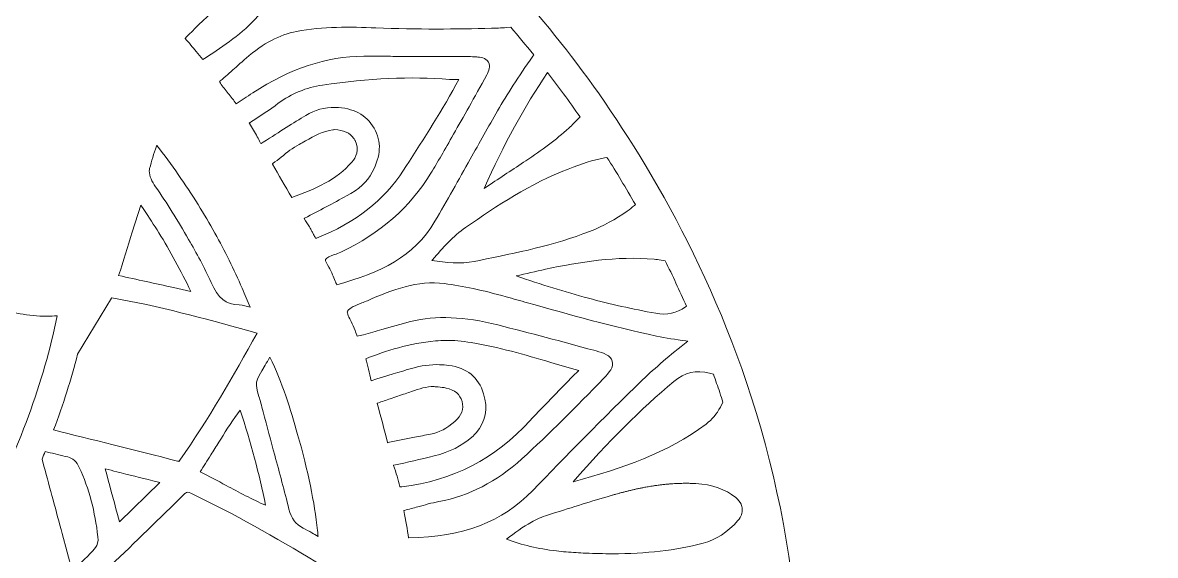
# Model space of a CAD drawing. Extents: x 126 to 2875, y -2951 to -49.
# Drawn here: x 2245 to 2875, y -1525 to -1229 of the extents above; entities that cross this region are included whole.
import ezdxf

# ---------------------------------------------------------------- set-up
doc = ezdxf.new("R2010")
doc.units = 0
doc.header["$MEASUREMENT"] = 0
doc.layers.add('Layer 1', color=7, linetype='Continuous')

# ---------------------------------------------------------------- blocks, each defined once
blk = doc.blocks.new('block 2')
at = {"layer": 'Layer 1', "lineweight": 0}
for points, knots in [([(2818.52, -1015.73), (2765.29, -1065.49), (2703.63, -1093.3), (2640.24, -1096.15), (2556.69, -1099.87), (2474.7, -1071.45), (2412.6, -1046.28), (2390.46, -1037.31), (2368.11, -1027.6), (2346.48, -1018.23), (2338.27, -1014.67), (2330.02, -1011.09), (2321.71, -1007.53), (2370.51, -1008.44), (2426.27, -1007.2), (2513.09, -924.65), (2568.78, -871.7), (2642.17, -798.11), (2625.81, -711.87), (2622.52, -694.49), (2611.09, -653.09), (2560.09, -612.54), (2565.36, -622.37), (2601.86, -692.87), (2569.54, -747.69), (2554.2, -773.71), (2526.78, -791.73), (2470.03, -803.98), (2455.63, -807.08), (2439.86, -809.44), (2422.81, -811.04), (2491.94, -734.79), (2533.75, -634.63), (2547.11, -513), (2561.91, -378.42), (2538.09, -252.24), (2515.5, -170.1), (2510.84, -153.21), (2505.7, -136.24), (2500.21, -119.65), (2496.11, -107.32), (2491.02, -97.85), (2485.03, -91.28), (2485.03, -91.28), (2489.08, -88.91), (2489.08, -88.91), (2488.22, -87.43), (2467.53, -52.75), (2420.58, -50.35), (2390.21, -48.79), (2356.11, -61.25), (2319.21, -87.4), (2293.72, -105.48), (2266.78, -130.21), (2238.64, -161.33), (2186.92, -191.97), (2146.46, -219.39), (2111.33, -247.55), (2059.02, -289.5), (2001.37, -329.63), (1934.36, -338.98), (1877.45, -346.93), (1826.29, -329.19), (1772.12, -310.4), (1744.15, -300.69), (1715.23, -290.66), (1685.52, -284.53), (1598.6, -266.59), (1534.9, -282.01), (1500.31, -329.06), (1465.72, -282.01), (1402.02, -266.61), (1315.1, -284.53), (1285.39, -290.66), (1256.47, -300.69), (1228.5, -310.4), (1174.33, -329.19), (1123.17, -346.93), (1066.26, -338.98), (999.25, -329.63), (941.6, -289.5), (889.29, -247.55), (854.16, -219.39), (813.72, -191.97), (761.98, -161.33), (733.84, -130.21), (706.9, -105.48), (681.41, -87.4), (644.51, -61.25), (610.42, -48.78), (580.04, -50.35), (533.09, -52.75), (512.4, -87.43), (511.54, -88.91), (511.54, -88.91), (515.6, -91.28), (515.6, -91.28), (509.6, -97.85), (504.51, -107.32), (500.43, -119.65), (494.91, -136.25), (489.76, -153.22), (485.12, -170.1), (462.53, -252.24), (438.71, -378.42), (453.51, -513), (466.87, -634.63), (508.68, -734.79), (577.81, -811.04), (560.76, -809.44), (544.99, -807.08), (530.59, -803.98), (473.84, -791.73), (446.42, -773.71), (431.08, -747.69), (398.76, -692.87), (435.26, -622.37), (440.53, -612.54), (389.53, -653.09), (378.1, -694.49), (374.81, -711.87), (358.45, -798.11), (431.84, -871.7), (487.53, -924.65), (574.36, -1007.2), (630.11, -1008.44), (678.91, -1007.53), (670.6, -1011.09), (662.35, -1014.67), (654.14, -1018.23), (632.51, -1027.6), (610.16, -1037.31), (588.02, -1046.28), (525.92, -1071.45), (443.9, -1099.88), (360.39, -1096.15), (296.99, -1093.3), (235.33, -1065.49), (182.1, -1015.73), (182.1, -1015.73), (125.87, -963.15), (125.87, -963.15), (125.87, -963.15), (170.22, -1026.07), (170.22, -1026.07), (219.77, -1096.34), (304.4, -1156.08), (385.84, -1178.26), (421.01, -1187.83), (457.96, -1193.28), (496.54, -1194.59), (485.65, -1205.66), (470.29, -1222.36), (453.05, -1244.47), (422.71, -1283.4), (380.73, -1347.02), (353.04, -1429.06), (321.9, -1521.35), (314.84, -1617.62), (332.07, -1715.18), (353.53, -1836.78), (412.97, -1960.62), (508.76, -2083.27), (508.76, -2083.27), (517.35, -2094.25), (517.35, -2094.25), (517.35, -2094.25), (522.39, -2081.24), (522.39, -2081.24), (522.59, -2080.7), (544.03, -2026.57), (607.28, -1966.45), (618.55, -1955.74), (631.63, -1944.41), (646.68, -1932.9), (644.92, -1962.85), (643.59, -2025.77), (654.99, -2105.75), (664.24, -2170.7), (680.05, -2233.27), (701.96, -2291.74), (729.36, -2364.83), (766.43, -2431.68), (812.16, -2490.44), (814.05, -2493.21), (839.63, -2531.25), (859.49, -2587.32), (878.32, -2640.42), (895.73, -2721.14), (871.87, -2804.06), (871.87, -2804.06), (865.62, -2825.84), (865.62, -2825.84), (865.62, -2825.84), (884.08, -2812.68), (884.08, -2812.68), (885.65, -2811.57), (922.92, -2784.71), (954.16, -2735.73), (978.8, -2697.08), (1003.28, -2637.97), (992.89, -2564.05), (993.48, -2564.79), (994.03, -2565.49), (994.54, -2566.17), (1016.21, -2595.31), (1039.76, -2622.73), (1064.5, -2647.63), (1109.21, -2692.65), (1155.37, -2726.78), (1201.72, -2749.11), (1255.68, -2775.1), (1310.13, -2785.14), (1363.64, -2778.93), (1378.87, -2809.5), (1404.34, -2833.21), (1429, -2856.2), (1455.2, -2880.59), (1479.94, -2903.62), (1493.04, -2933.91), (1493.04, -2933.91), (1500.31, -2950.67), (1500.31, -2950.67), (1500.31, -2950.67), (1507.58, -2933.91), (1507.58, -2933.91), (1520.68, -2903.62), (1545.42, -2880.59), (1571.62, -2856.2), (1596.29, -2833.21), (1621.76, -2809.5), (1636.98, -2778.93), (1690.49, -2785.14), (1744.94, -2775.1), (1798.9, -2749.11), (1845.25, -2726.78), (1891.43, -2692.65), (1936.12, -2647.63), (1960.86, -2622.73), (1984.41, -2595.33), (2006.08, -2566.18), (2006.59, -2565.5), (2007.14, -2564.79), (2007.73, -2564.05), (1997.35, -2637.97), (2021.82, -2697.08), (2046.46, -2735.73), (2077.7, -2784.71), (2114.98, -2811.57), (2116.54, -2812.68), (2116.54, -2812.68), (2135, -2825.84), (2135, -2825.84), (2135, -2825.84), (2128.75, -2804.06), (2128.75, -2804.06), (2104.89, -2721.14), (2122.3, -2640.42), (2141.13, -2587.32), (2161.01, -2531.22), (2186.59, -2493.18), (2188.46, -2490.44), (2234.19, -2431.68), (2271.26, -2364.83), (2298.65, -2291.74), (2320.57, -2233.27), (2336.38, -2170.7), (2345.63, -2105.75), (2357.03, -2025.77), (2355.7, -1962.85), (2353.94, -1932.9), (2368.99, -1944.41), (2382.07, -1955.74), (2393.34, -1966.45), (2456.59, -2026.57), (2478.03, -2080.7), (2478.23, -2081.24), (2478.23, -2081.24), (2483.25, -2094.29), (2483.25, -2094.29), (2483.25, -2094.29), (2491.86, -2083.27), (2491.86, -2083.27), (2587.65, -1960.62), (2647.09, -1836.78), (2668.55, -1715.18), (2685.78, -1617.62), (2678.72, -1521.35), (2647.58, -1429.06), (2619.89, -1347.02), (2577.91, -1283.4), (2547.57, -1244.47), (2530.33, -1222.36), (2514.97, -1205.66), (2504.08, -1194.59), (2542.66, -1193.28), (2579.61, -1187.83), (2614.78, -1178.26), (2696.22, -1156.08), (2780.85, -1096.34), (2830.4, -1026.07), (2830.4, -1026.07), (2874.75, -963.15), (2874.75, -963.15), (2874.75, -963.15), (2818.52, -1015.73), (2818.52, -1015.73)], [0, 0, 0, 0, 1, 1, 1, 2, 2, 2, 3, 3, 3, 4, 4, 4, 5, 5, 5, 6, 6, 6, 7, 7, 7, 8, 8, 8, 9, 9, 9, 10, 10, 10, 11, 11, 11, 12, 12, 12, 13, 13, 13, 14, 14, 14, 15, 15, 15, 16, 16, 16, 17, 17, 17, 18, 18, 18, 19, 19, 19, 20, 20, 20, 21, 21, 21, 22, 22, 22, 23, 23, 23, 24, 24, 24, 25, 25, 25, 26, 26, 26, 27, 27, 27, 28, 28, 28, 29, 29, 29, 30, 30, 30, 31, 31, 31, 32, 32, 32, 33, 33, 33, 34, 34, 34, 35, 35, 35, 36, 36, 36, 37, 37, 37, 38, 38, 38, 39, 39, 39, 40, 40, 40, 41, 41, 41, 42, 42, 42, 43, 43, 43, 44, 44, 44, 45, 45, 45, 46, 46, 46, 47, 47, 47, 48, 48, 48, 49, 49, 49, 50, 50, 50, 51, 51, 51, 52, 52, 52, 53, 53, 53, 54, 54, 54, 55, 55, 55, 56, 56, 56, 57, 57, 57, 58, 58, 58, 59, 59, 59, 60, 60, 60, 61, 61, 61, 62, 62, 62, 63, 63, 63, 64, 64, 64, 65, 65, 65, 66, 66, 66, 67, 67, 67, 68, 68, 68, 69, 69, 69, 70, 70, 70, 71, 71, 71, 72, 72, 72, 73, 73, 73, 74, 74, 74, 75, 75, 75, 76, 76, 76, 77, 77, 77, 78, 78, 78, 79, 79, 79, 80, 80, 80, 81, 81, 81, 82, 82, 82, 83, 83, 83, 84, 84, 84, 85, 85, 85, 86, 86, 86, 87, 87, 87, 88, 88, 88, 89, 89, 89, 90, 90, 90, 91, 91, 91, 92, 92, 92, 93, 93, 93, 94, 94, 94, 95, 95, 95, 96, 96, 96, 97, 97, 97, 98, 98, 98, 99, 99, 99, 100, 100, 100, 101, 101, 101, 102, 102, 102, 102]), ([(2341.96, -1245.41), (2339.96, -1242.97), (2337.9, -1240.47), (2335.77, -1238.03), (2335.77, -1238.03), (2335.75, -1238.01), (2335.74, -1238), (2335.78, -1237.97), (2335.82, -1237.92), (2335.86, -1237.89), (2337.35, -1236.49), (2338.76, -1235.04), (2340.14, -1233.63), (2341.93, -1231.78), (2343.62, -1230.03), (2345.44, -1228.44), (2360.65, -1215.19), (2370.2, -1202.22), (2375.47, -1187.67), (2375.63, -1187.25), (2375.78, -1186.8), (2375.93, -1186.38), (2375.93, -1186.38), (2376.45, -1184.89), (2376.45, -1184.89), (2382.13, -1185.9), (2387.78, -1186.84), (2393.4, -1187.69), (2393.4, -1187.69), (2392.72, -1190.24), (2392.72, -1190.24), (2389.48, -1202.48), (2384.76, -1216.48), (2374.38, -1227.6), (2365.94, -1236.62), (2355.21, -1243.62), (2345.58, -1249.76), (2344.36, -1248.32), (2343.16, -1246.86), (2341.96, -1245.41)], [0, 0, 0, 0, 1, 1, 1, 2, 2, 2, 3, 3, 3, 4, 4, 4, 5, 5, 5, 6, 6, 6, 7, 7, 7, 8, 8, 8, 9, 9, 9, 10, 10, 10, 11, 11, 11, 12, 12, 12, 13, 13, 13, 13]), ([(2516.68, -1231.9), (2520.72, -1236.6), (2524.98, -1241.72), (2529.38, -1247.19), (2529.38, -1247.19), (2528.84, -1247.95), (2528.84, -1247.95), (2520.8, -1259.46), (2514.61, -1269.07), (2509.36, -1278.2), (2504.21, -1287.1), (2499.11, -1296.22), (2494.17, -1305.04), (2487.8, -1316.42), (2481.21, -1328.19), (2474.48, -1339.64), (2462.86, -1359.41), (2444.3, -1368.07), (2420.01, -1374.88), (2419.71, -1374.18), (2419.41, -1373.5), (2419.09, -1372.8), (2418.54, -1371.58), (2418.02, -1370.44), (2417.61, -1369.29), (2417.07, -1367.77), (2416.26, -1366.38), (2415.49, -1365.01), (2414.68, -1363.62), (2413.44, -1361.5), (2413.74, -1360.79), (2414.17, -1359.77), (2416.78, -1358.82), (2418.7, -1358.14), (2419.87, -1357.72), (2421.07, -1357.29), (2422.21, -1356.75), (2444.36, -1346.24), (2460.74, -1331.9), (2472.27, -1312.89), (2476.02, -1306.71), (2479.9, -1300.03), (2484.9, -1291.23), (2490.34, -1281.62), (2496.19, -1271.16), (2503.31, -1258.31), (2504.5, -1256.14), (2505.56, -1253.6), (2504.26, -1251.28), (2502.79, -1248.63), (2499.38, -1248.46), (2497.75, -1248.38), (2496.96, -1248.35), (2496.19, -1248.29), (2495.39, -1248.24), (2493.92, -1248.13), (2492.4, -1248.02), (2490.85, -1248.02), (2486.12, -1248.02), (2481.4, -1248.03), (2476.67, -1248.06), (2471.24, -1248.1), (2465.79, -1248.13), (2460.36, -1248.11), (2456.85, -1248.11), (2453.33, -1248.05), (2449.82, -1248), (2444.96, -1247.92), (2439.93, -1247.84), (2434.97, -1247.91), (2414.24, -1248.14), (2394.1, -1254.79), (2373.43, -1268.23), (2369.96, -1270.48), (2366.92, -1272.52), (2364.13, -1274.45), (2362.77, -1272.33), (2361.21, -1270.45), (2359.69, -1268.61), (2358.09, -1266.7), (2356.58, -1264.89), (2355.38, -1262.9), (2355.13, -1262.5), (2354.98, -1262.23), (2354.91, -1262.06), (2355, -1261.96), (2355.11, -1261.85), (2355.29, -1261.71), (2357.98, -1259.41), (2360.65, -1257.02), (2363.23, -1254.7), (2365.34, -1252.81), (2367.46, -1250.93), (2369.6, -1249.08), (2379.25, -1240.7), (2388.18, -1235.97), (2397.68, -1234.18), (2412.32, -1231.43), (2427.52, -1231.6), (2441.75, -1232.22), (2464.38, -1233.18), (2486.89, -1232.88), (2505.92, -1232.46), (2508.44, -1232.41), (2511.18, -1232.28), (2514.31, -1232.06), (2514.31, -1232.06), (2516.68, -1231.9), (2516.68, -1231.9)], [0, 0, 0, 0, 1, 1, 1, 2, 2, 2, 3, 3, 3, 4, 4, 4, 5, 5, 5, 6, 6, 6, 7, 7, 7, 8, 8, 8, 9, 9, 9, 10, 10, 10, 11, 11, 11, 12, 12, 12, 13, 13, 13, 14, 14, 14, 15, 15, 15, 16, 16, 16, 17, 17, 17, 18, 18, 18, 19, 19, 19, 20, 20, 20, 21, 21, 21, 22, 22, 22, 23, 23, 23, 24, 24, 24, 25, 25, 25, 26, 26, 26, 27, 27, 27, 28, 28, 28, 29, 29, 29, 30, 30, 30, 31, 31, 31, 32, 32, 32, 33, 33, 33, 34, 34, 34, 35, 35, 35, 36, 36, 36, 36]), ([(2555.15, -1281.65), (2555.15, -1281.65), (2554.68, -1282.16), (2554.68, -1282.16), (2552.68, -1284.31), (2550.78, -1286.2), (2548.88, -1287.89), (2541.81, -1294.21), (2533.8, -1300.3), (2525.09, -1306), (2518.05, -1310.62), (2511.03, -1315.29), (2503.78, -1320.12), (2503.78, -1320.12), (2501.96, -1321.34), (2501.96, -1321.34), (2512.63, -1297.06), (2524.19, -1275.97), (2537.14, -1257.06), (2542.98, -1264.64), (2549.02, -1272.85), (2555.15, -1281.65)], [0, 0, 0, 0, 1, 1, 1, 2, 2, 2, 3, 3, 3, 4, 4, 4, 5, 5, 5, 6, 6, 6, 7, 7, 7, 7]), ([(2408.31, -1349.14), (2408.3, -1349.09), (2408.27, -1349.06), (2408.25, -1349.01), (2407.89, -1348.33), (2407.51, -1347.63), (2407.13, -1346.94), (2406.83, -1346.38), (2406.51, -1345.83), (2406.19, -1345.26), (2405.73, -1344.44), (2405.26, -1343.6), (2404.78, -1342.77), (2403.88, -1341.22), (2402.95, -1339.65), (2401.95, -1338.14), (2401.92, -1338.09), (2401.89, -1338.04), (2401.86, -1337.99), (2401.94, -1337.95), (2402.05, -1337.9), (2402.14, -1337.83), (2410.21, -1333.73), (2418.11, -1329.51), (2425.44, -1325.53), (2432.25, -1321.88), (2436.76, -1317.7), (2439.66, -1312.38), (2444.61, -1303.29), (2444.96, -1295.3), (2440.69, -1287.94), (2436.33, -1280.45), (2429.07, -1276.57), (2419.06, -1276.37), (2413.27, -1276.26), (2407.81, -1277.74), (2402.81, -1280.8), (2395.87, -1285.03), (2388.59, -1289.63), (2379.16, -1295.73), (2378.76, -1295.98), (2378.29, -1296.3), (2377.91, -1296.5), (2377.8, -1296.33), (2377.64, -1296.11), (2377.46, -1295.78), (2376.91, -1294.79), (2376.37, -1293.78), (2375.85, -1292.77), (2374.52, -1290.27), (2373.16, -1287.67), (2371.43, -1285.25), (2371.4, -1285.2), (2371.37, -1285.15), (2371.35, -1285.12), (2371.43, -1285.07), (2371.51, -1285.01), (2371.62, -1284.93), (2371.62, -1284.93), (2372.7, -1284.22), (2372.7, -1284.22), (2377.61, -1280.99), (2382.69, -1277.67), (2387.51, -1274.1), (2394.81, -1268.71), (2403.09, -1265.3), (2412.08, -1263.97), (2437.79, -1260.17), (2460.9, -1259.15), (2482.7, -1260.79), (2482.7, -1260.79), (2482.94, -1260.81), (2482.94, -1260.81), (2482.94, -1260.81), (2484.65, -1260.81), (2484.65, -1260.81), (2485.71, -1260.82), (2486.77, -1260.82), (2487.83, -1260.81), (2478.95, -1277.46), (2468.52, -1293.59), (2458.42, -1309.2), (2458.42, -1309.2), (2457.1, -1311.26), (2457.1, -1311.26), (2446.27, -1327.99), (2430.44, -1340.34), (2408.69, -1348.99), (2408.55, -1349.06), (2408.43, -1349.11), (2408.31, -1349.14)], [0, 0, 0, 0, 1, 1, 1, 2, 2, 2, 3, 3, 3, 4, 4, 4, 5, 5, 5, 6, 6, 6, 7, 7, 7, 8, 8, 8, 9, 9, 9, 10, 10, 10, 11, 11, 11, 12, 12, 12, 13, 13, 13, 14, 14, 14, 15, 15, 15, 16, 16, 16, 17, 17, 17, 18, 18, 18, 19, 19, 19, 20, 20, 20, 21, 21, 21, 22, 22, 22, 23, 23, 23, 24, 24, 24, 25, 25, 25, 26, 26, 26, 27, 27, 27, 28, 28, 28, 29, 29, 29, 30, 30, 30, 30]), ([(2384.21, -1307.79), (2384.29, -1307.73), (2384.38, -1307.65), (2384.49, -1307.57), (2386.04, -1306.41), (2387.56, -1305.21), (2389.07, -1304.01), (2392.39, -1301.36), (2395.54, -1298.86), (2399.09, -1296.95), (2400.24, -1296.31), (2401.4, -1295.66), (2402.55, -1295.02), (2407.62, -1292.17), (2412.43, -1289.49), (2417.77, -1288.86), (2418.08, -1288.81), (2418.4, -1288.76), (2418.71, -1288.73), (2423.84, -1289.02), (2427.28, -1290.54), (2429.35, -1293.48), (2429.65, -1293.91), (2429.92, -1294.35), (2430.16, -1294.84), (2432.74, -1299.95), (2430.62, -1304.12), (2428.39, -1306.73), (2419.85, -1316.67), (2408.2, -1321.61), (2394.95, -1326.48), (2391.19, -1319.87), (2387.77, -1313.88), (2384.25, -1307.87), (2384.24, -1307.84), (2384.22, -1307.82), (2384.21, -1307.79)], [0, 0, 0, 0, 1, 1, 1, 2, 2, 2, 3, 3, 3, 4, 4, 4, 5, 5, 5, 6, 6, 6, 7, 7, 7, 8, 8, 8, 9, 9, 9, 10, 10, 10, 11, 11, 11, 12, 12, 12, 12]), ([(2315.85, -1311.6), (2315.87, -1311.18), (2315.93, -1310.73), (2316.04, -1310.31), (2317.03, -1306.21), (2318.39, -1302.17), (2319.83, -1297.9), (2319.87, -1297.75), (2319.92, -1297.6), (2319.97, -1297.45), (2328.3, -1308.12), (2335.97, -1319.16), (2342.97, -1330.39), (2346.22, -1335.6), (2349.33, -1340.86), (2352.26, -1346.14), (2357.77, -1356.07), (2362.85, -1366.34), (2367.46, -1376.84), (2368.99, -1380.32), (2370.48, -1383.85), (2371.91, -1387.38), (2371.89, -1387.38), (2371.89, -1387.38), (2371.89, -1387.38), (2370.05, -1386.78), (2367.98, -1386.08), (2365.76, -1386.04), (2358.48, -1385.88), (2353.97, -1382.27), (2350.17, -1373.58), (2346.56, -1365.28), (2342.04, -1357.37), (2337.67, -1349.71), (2331.6, -1339.07), (2325.6, -1329.51), (2319.32, -1320.41), (2317.4, -1317.62), (2315.68, -1314.66), (2315.85, -1311.6)], [0, 0, 0, 0, 1, 1, 1, 2, 2, 2, 3, 3, 3, 4, 4, 4, 5, 5, 5, 6, 6, 6, 7, 7, 7, 8, 8, 8, 9, 9, 9, 10, 10, 10, 11, 11, 11, 12, 12, 12, 13, 13, 13, 13]), ([(2570.11, -1304.15), (2575.4, -1312.44), (2580.65, -1321.18), (2585.86, -1330.32), (2585.86, -1330.32), (2585.32, -1330.81), (2585.32, -1330.81), (2584.06, -1331.96), (2582.73, -1333.04), (2581.38, -1333.99), (2575.03, -1338.5), (2567.99, -1342.28), (2560.47, -1345.24), (2540.81, -1352.97), (2519.72, -1357.21), (2499.32, -1361.31), (2499.32, -1361.31), (2496.31, -1361.91), (2496.31, -1361.91), (2488.76, -1363.43), (2480.77, -1362.58), (2472.87, -1361.31), (2472.95, -1361.21), (2473.03, -1361.14), (2473.11, -1361.04), (2479.03, -1354.27), (2484.63, -1347.87), (2491.59, -1343.04), (2508.88, -1331.06), (2527.54, -1318.66), (2548.6, -1310.62), (2556.02, -1307.79), (2562.23, -1305.53), (2568.81, -1304.37), (2568.81, -1304.37), (2570.11, -1304.15), (2570.11, -1304.15)], [0, 0, 0, 0, 1, 1, 1, 2, 2, 2, 3, 3, 3, 4, 4, 4, 5, 5, 5, 6, 6, 6, 7, 7, 7, 8, 8, 8, 9, 9, 9, 10, 10, 10, 11, 11, 11, 12, 12, 12, 12]), ([(2321.14, -1345.99), (2327.36, -1356.02), (2333.35, -1366.99), (2338.95, -1378.58), (2338.95, -1378.58), (2329.26, -1376.43), (2329.26, -1376.43), (2319.29, -1374.21), (2308.97, -1371.93), (2298.81, -1369.75), (2298.81, -1369.73), (2298.81, -1369.73), (2298.82, -1369.72), (2301.35, -1361.71), (2303.87, -1353.71), (2306.39, -1345.7), (2306.39, -1345.7), (2311.17, -1330.58), (2311.17, -1330.58), (2311.17, -1330.58), (2312.85, -1333.16), (2312.85, -1333.16), (2315.62, -1337.34), (2318.47, -1341.67), (2321.14, -1345.99)], [0, 0, 0, 0, 1, 1, 1, 2, 2, 2, 3, 3, 3, 4, 4, 4, 5, 5, 5, 6, 6, 6, 7, 7, 7, 8, 8, 8, 8]), ([(2600.23, -1361.23), (2600.23, -1361.23), (2602.48, -1361.59), (2602.48, -1361.59), (2606.52, -1369.73), (2610.44, -1378.14), (2614.24, -1386.8), (2614.24, -1386.8), (2613.69, -1387.18), (2613.69, -1387.18), (2608.78, -1390.67), (2603.4, -1391.83), (2597.21, -1390.71), (2584.34, -1388.39), (2571.77, -1385.59), (2559.87, -1382.36), (2546.7, -1378.8), (2533.46, -1374.73), (2519.6, -1370), (2524.95, -1368.72), (2530.46, -1367.4), (2535.9, -1366.26), (2554.85, -1362.28), (2575.29, -1358.84), (2596.34, -1360.72), (2597.53, -1360.82), (2598.79, -1360.99), (2600.23, -1361.23)], [0, 0, 0, 0, 1, 1, 1, 2, 2, 2, 3, 3, 3, 4, 4, 4, 5, 5, 5, 6, 6, 6, 7, 7, 7, 8, 8, 8, 9, 9, 9, 9]), ([(2589.9, -1427.68), (2567.89, -1448.94), (2546.7, -1470.66), (2528.87, -1489.1), (2511.9, -1506.66), (2490.03, -1515.02), (2460.03, -1515.41), (2460.03, -1515.41), (2459.84, -1515.41), (2459.84, -1515.41), (2459.19, -1510.8), (2458.35, -1505.87), (2457.29, -1500.33), (2457.28, -1500.29), (2457.28, -1500.28), (2457.28, -1500.26), (2457.36, -1500.23), (2457.43, -1500.21), (2457.53, -1500.18), (2460.06, -1499.57), (2462.58, -1498.87), (2465.02, -1498.19), (2468.83, -1497.13), (2472.77, -1496.02), (2476.65, -1495.29), (2493.54, -1492.11), (2508.64, -1484.34), (2522.81, -1471.53), (2538.29, -1457.54), (2552.57, -1443.01), (2568.29, -1426.83), (2571.42, -1423.6), (2573.96, -1420.67), (2573.05, -1417.38), (2572.14, -1414.07), (2568.45, -1412.82), (2564.06, -1411.63), (2564.06, -1411.63), (2562.72, -1411.25), (2562.72, -1411.25), (2545.32, -1406.55), (2527.32, -1401.66), (2509.53, -1397.2), (2490.63, -1392.46), (2475.23, -1391.86), (2461.03, -1395.3), (2455.63, -1396.61), (2450.25, -1398.18), (2445.04, -1399.71), (2441.7, -1400.69), (2438.23, -1401.71), (2434.83, -1402.63), (2433.69, -1402.94), (2432.17, -1403.35), (2431.39, -1403.45), (2431.06, -1402.75), (2430.56, -1401.31), (2430.19, -1400.19), (2429.62, -1398.56), (2428.8, -1396.93), (2427.98, -1395.36), (2426.98, -1393.41), (2425.44, -1390.45), (2425.95, -1389.52), (2426.98, -1387.68), (2430.63, -1386.24), (2433.86, -1384.99), (2434.94, -1384.56), (2436.02, -1384.15), (2437, -1383.71), (2450.99, -1377.63), (2464.79, -1372.31), (2479.86, -1374.24), (2490.01, -1375.54), (2500.92, -1377.87), (2514.18, -1381.59), (2518.08, -1382.68), (2521.97, -1383.77), (2525.87, -1384.86), (2549.21, -1391.45), (2573.37, -1398.26), (2597.57, -1403.38), (2602.89, -1404.52), (2608.26, -1405.27), (2613.93, -1406.06), (2614.31, -1406.11), (2614.67, -1406.17), (2615.05, -1406.22), (2604.92, -1414.09), (2596.92, -1420.91), (2589.9, -1427.68)], [0, 0, 0, 0, 1, 1, 1, 2, 2, 2, 3, 3, 3, 4, 4, 4, 5, 5, 5, 6, 6, 6, 7, 7, 7, 8, 8, 8, 9, 9, 9, 10, 10, 10, 11, 11, 11, 12, 12, 12, 13, 13, 13, 14, 14, 14, 15, 15, 15, 16, 16, 16, 17, 17, 17, 18, 18, 18, 19, 19, 19, 20, 20, 20, 21, 21, 21, 22, 22, 22, 23, 23, 23, 24, 24, 24, 25, 25, 25, 26, 26, 26, 27, 27, 27, 28, 28, 28, 29, 29, 29, 30, 30, 30, 30]), ([(2371.1, -1400.44), (2371.1, -1400.44), (2375.71, -1401.71), (2375.71, -1401.71), (2362.52, -1425.21), (2348.84, -1449.48), (2332.79, -1472.31), (2332.47, -1472.75), (2332.3, -1472.89), (2332.25, -1472.94), (2332.24, -1472.92), (2332.03, -1472.92), (2331.6, -1472.81), (2307.51, -1466.69), (2283.29, -1460.64), (2262.71, -1455.53), (2268.03, -1441.39), (2272.48, -1427.38), (2276.04, -1413.47), (2276.04, -1413.47), (2294.78, -1382.24), (2294.78, -1382.24), (2294.82, -1382.2), (2294.83, -1382.16), (2294.86, -1382.13), (2294.86, -1382.13), (2295.09, -1382.16), (2295.09, -1382.16), (2320.78, -1386.57), (2346.36, -1393.62), (2371.1, -1400.44)], [0, 0, 0, 0, 1, 1, 1, 2, 2, 2, 3, 3, 3, 4, 4, 4, 5, 5, 5, 6, 6, 6, 7, 7, 7, 8, 8, 8, 9, 9, 9, 10, 10, 10, 10]), ([(2222.82, -1505.17), (2212.82, -1514.97), (2178.69, -1546.12), (2123.97, -1571.89), (2063.37, -1600.43), (1964.69, -1627.71), (1838.73, -1595.65), (1829.92, -1566.22), (1821.67, -1536.32), (1814.28, -1505.99), (1814.28, -1505.99), (1814.28, -1505.98), (1814.28, -1505.98), (1817.74, -1506.33), (1821.18, -1506.55), (1824.56, -1506.55), (1840.09, -1506.55), (1854.75, -1502.78), (1868.18, -1495.42), (1898.14, -1507.12), (1929.44, -1513.02), (1961.68, -1513.02), (1975.64, -1513.02), (1989.78, -1511.91), (2004.06, -1509.71), (2042.79, -1503.71), (2082.6, -1489.61), (2122.4, -1467.8), (2178.82, -1436.86), (2218.47, -1399.78), (2231.02, -1387.33), (2239.06, -1390.42), (2248.32, -1392.32), (2258.98, -1392.32), (2260.83, -1392.32), (2262.73, -1392.24), (2264.68, -1392.11), (2257.25, -1428.92), (2243.37, -1466.37), (2222.82, -1505.17)], [0, 0, 0, 0, 1, 1, 1, 2, 2, 2, 3, 3, 3, 4, 4, 4, 5, 5, 5, 6, 6, 6, 7, 7, 7, 8, 8, 8, 9, 9, 9, 10, 10, 10, 11, 11, 11, 12, 12, 12, 13, 13, 13, 13]), ([(2456.12, -1487.04), (2455.65, -1487.11), (2455.33, -1487.12), (2455.12, -1487.14), (2455.09, -1487.06), (2455.08, -1486.97), (2455.04, -1486.85), (2454.17, -1483.25), (2453.03, -1479.43), (2451.53, -1475.19), (2451.53, -1475.16), (2451.51, -1475.12), (2451.51, -1475.11), (2451.58, -1475.09), (2451.64, -1475.08), (2451.7, -1475.06), (2458.95, -1473.57), (2466.5, -1471.85), (2474.15, -1469.92), (2482.68, -1467.76), (2489.52, -1464.36), (2495.03, -1459.5), (2495.93, -1458.73), (2496.75, -1457.9), (2497.48, -1457.05), (2502.68, -1451.11), (2504.1, -1443.7), (2501.57, -1435.42), (2498.81, -1426.37), (2492.13, -1420.91), (2482.26, -1419.64), (2480.56, -1419.42), (2478.85, -1419.29), (2477.13, -1419.25), (2472, -1419.14), (2466.82, -1419.82), (2461.68, -1421.29), (2455.06, -1423.19), (2448.06, -1425.32), (2439.01, -1428.19), (2438.17, -1423.88), (2437.05, -1419.52), (2436.11, -1415.95), (2447.29, -1411.66), (2460.41, -1407.28), (2474.75, -1406.09), (2476.79, -1405.92), (2478.87, -1405.81), (2480.97, -1405.78), (2484.99, -1405.68), (2489.22, -1406.06), (2494.74, -1406.98), (2509.69, -1409.46), (2524.5, -1413.78), (2538.83, -1417.96), (2543.93, -1419.44), (2549.17, -1420.97), (2554.39, -1422.41), (2551.41, -1425.48), (2548.42, -1428.54), (2545.42, -1431.59), (2539.49, -1437.64), (2533.35, -1443.89), (2527.51, -1450.22), (2507.74, -1471.64), (2484.39, -1483.69), (2456.12, -1487.04)], [0, 0, 0, 0, 1, 1, 1, 2, 2, 2, 3, 3, 3, 4, 4, 4, 5, 5, 5, 6, 6, 6, 7, 7, 7, 8, 8, 8, 9, 9, 9, 10, 10, 10, 11, 11, 11, 12, 12, 12, 13, 13, 13, 14, 14, 14, 15, 15, 15, 16, 16, 16, 17, 17, 17, 18, 18, 18, 19, 19, 19, 20, 20, 20, 21, 21, 21, 22, 22, 22, 22]), ([(2409.63, -1514.59), (2408.44, -1513.97), (2407.29, -1513.29), (2406.13, -1512.63), (2404.56, -1511.74), (2402.95, -1510.8), (2401.27, -1509.97), (2397.08, -1507.89), (2394.73, -1504.74), (2393.4, -1499.44), (2390.92, -1489.43), (2388.18, -1479.34), (2385.54, -1469.55), (2383.4, -1461.65), (2381.18, -1453.49), (2379.11, -1445.43), (2378.21, -1441.87), (2377.38, -1439.11), (2376.73, -1436.91), (2374.46, -1429.17), (2374.46, -1429.17), (2380.23, -1419.5), (2381.02, -1418.2), (2381.89, -1416.75), (2382.86, -1415.1), (2389.71, -1429.28), (2394.31, -1444.08), (2398.25, -1457.98), (2404.06, -1478.51), (2407.6, -1495.59), (2409.31, -1511.41), (2409.42, -1512.47), (2409.53, -1513.51), (2409.63, -1514.56), (2409.63, -1514.56), (2409.63, -1514.57), (2409.63, -1514.59)], [0, 0, 0, 0, 1, 1, 1, 2, 2, 2, 3, 3, 3, 4, 4, 4, 5, 5, 5, 6, 6, 6, 7, 7, 7, 8, 8, 8, 9, 9, 9, 10, 10, 10, 11, 11, 11, 12, 12, 12, 12]), ([(2627.13, -1423.95), (2627.13, -1423.95), (2629.23, -1424.5), (2629.23, -1424.5), (2630.45, -1427.91), (2631.64, -1431.32), (2632.81, -1434.79), (2633.4, -1436.55), (2633.97, -1438.32), (2634.54, -1440.08), (2634.54, -1440.08), (2633.1, -1442.85), (2633.1, -1442.85), (2631.15, -1446.6), (2628.54, -1449.67), (2625.12, -1452.25), (2603.53, -1468.44), (2578.83, -1476.79), (2551.34, -1484.26), (2571.09, -1461.73), (2588.88, -1444.02), (2607.18, -1428.6), (2613.21, -1423.54), (2619.74, -1422.02), (2627.13, -1423.95)], [0, 0, 0, 0, 1, 1, 1, 2, 2, 2, 3, 3, 3, 4, 4, 4, 5, 5, 5, 6, 6, 6, 7, 7, 7, 8, 8, 8, 8]), ([(2448.4, -1462.54), (2448.33, -1462.56), (2448.28, -1462.57), (2448.24, -1462.57), (2448.21, -1462.48), (2448.17, -1462.37), (2448.14, -1462.22), (2448.14, -1462.22), (2447.64, -1460.24), (2447.64, -1460.24), (2446.01, -1453.88), (2444.31, -1447.28), (2442.4, -1440.85), (2442.38, -1440.79), (2442.36, -1440.74), (2442.36, -1440.71), (2442.48, -1440.66), (2442.63, -1440.6), (2442.82, -1440.54), (2445.13, -1439.78), (2447.41, -1438.99), (2449.71, -1438.18), (2452.43, -1437.23), (2455.25, -1436.25), (2458.02, -1435.36), (2459.19, -1435), (2460.35, -1434.59), (2461.5, -1434.19), (2465.78, -1432.7), (2469.83, -1431.29), (2474.07, -1431.42), (2474.8, -1431.51), (2475.54, -1431.58), (2476.27, -1431.64), (2477.85, -1431.77), (2479.34, -1431.89), (2480.72, -1432.21), (2485.71, -1433.38), (2488.52, -1435.76), (2489.58, -1439.7), (2490.71, -1443.88), (2489.39, -1447.52), (2485.58, -1450.84), (2481.26, -1454.58), (2476.86, -1456.86), (2472.12, -1457.82), (2469.16, -1458.42), (2466.17, -1458.99), (2463.2, -1459.56), (2458.34, -1460.48), (2453.32, -1461.43), (2448.4, -1462.54)], [0, 0, 0, 0, 1, 1, 1, 2, 2, 2, 3, 3, 3, 4, 4, 4, 5, 5, 5, 6, 6, 6, 7, 7, 7, 8, 8, 8, 9, 9, 9, 10, 10, 10, 11, 11, 11, 12, 12, 12, 13, 13, 13, 14, 14, 14, 15, 15, 15, 16, 16, 16, 17, 17, 17, 17]), ([(2344.08, -1478.77), (2346.07, -1475.63), (2348.04, -1472.5), (2350.01, -1469.35), (2351.49, -1467), (2352.94, -1464.66), (2354.41, -1462.33), (2354.41, -1462.33), (2355.54, -1460.56), (2355.54, -1460.56), (2358.88, -1455.26), (2362.31, -1449.81), (2366.33, -1444.51), (2372.19, -1462.38), (2376.94, -1480.13), (2380.45, -1497.32), (2372.95, -1494.09), (2365.61, -1490.13), (2358.48, -1486.3), (2353.8, -1483.77), (2348.97, -1481.17), (2344.08, -1478.77)], [0, 0, 0, 0, 1, 1, 1, 2, 2, 2, 3, 3, 3, 4, 4, 4, 5, 5, 5, 6, 6, 6, 7, 7, 7, 7]), ([(2257.33, -1475.54), (2257.33, -1475.54), (2256.29, -1471.66), (2256.29, -1471.66), (2256.87, -1470.28), (2257.44, -1468.89), (2258, -1467.51), (2258, -1467.51), (2259.33, -1467.83), (2259.33, -1467.83), (2263.06, -1468.7), (2266.8, -1469.58), (2270.52, -1470.5), (2273.45, -1471.25), (2275.47, -1473.08), (2276.94, -1476.3), (2282.33, -1488.15), (2285.79, -1501.1), (2287.27, -1514.79), (2287.55, -1517.45), (2287.11, -1519.45), (2285.94, -1520.87), (2282.17, -1525.43), (2277.8, -1529.34), (2273.18, -1533.47), (2273.1, -1533.55), (2273.02, -1533.62), (2272.94, -1533.69), (2272.94, -1533.69), (2267.42, -1513.07), (2267.42, -1513.07), (2264.06, -1500.56), (2260.7, -1488.04), (2257.33, -1475.54)], [0, 0, 0, 0, 1, 1, 1, 2, 2, 2, 3, 3, 3, 4, 4, 4, 5, 5, 5, 6, 6, 6, 7, 7, 7, 8, 8, 8, 9, 9, 9, 10, 10, 10, 11, 11, 11, 11]), ([(2291.32, -1477.1), (2293.49, -1477.64), (2295.66, -1478.2), (2297.84, -1478.75), (2304.39, -1480.4), (2311.01, -1482.04), (2317.85, -1483.75), (2317.85, -1483.75), (2321.77, -1484.75), (2321.77, -1484.75), (2321.77, -1484.75), (2299.23, -1506.55), (2299.23, -1506.55), (2299.23, -1506.55), (2298.14, -1502.49), (2298.14, -1502.49), (2295.83, -1493.85), (2293.58, -1485.46), (2291.32, -1477.1)], [0, 0, 0, 0, 1, 1, 1, 2, 2, 2, 3, 3, 3, 4, 4, 4, 5, 5, 5, 6, 6, 6, 6]), ([(2352.53, -1584.87), (2351.3, -1585.92), (2350.49, -1586.47), (2349.67, -1586.57), (2349.1, -1586.63), (2348.51, -1586.47), (2347.8, -1586.12), (2347.48, -1585.96), (2347.16, -1585.79), (2346.78, -1585.57), (2341.99, -1582.69), (2337.05, -1579.95), (2332.16, -1577.29), (2330.53, -1576.4), (2328.91, -1575.53), (2327.3, -1574.66), (2322.01, -1571.81), (2316.55, -1568.87), (2311.28, -1565.8), (2303.46, -1561.24), (2295.35, -1556.9), (2287.52, -1552.72), (2284.18, -1550.93), (2280.84, -1549.13), (2277.51, -1547.32), (2283.15, -1541.85), (2288.8, -1536.37), (2294.45, -1530.89), (2307.84, -1517.9), (2321.69, -1504.47), (2335.21, -1491.18), (2335.47, -1490.94), (2335.67, -1490.75), (2335.86, -1490.59), (2336.8, -1489.81), (2337.35, -1489.89), (2338.97, -1490.65), (2362.85, -1501.86), (2385.99, -1515.51), (2408.38, -1528.69), (2408.38, -1528.69), (2410.07, -1529.69), (2410.07, -1529.69), (2407.13, -1532.63), (2404.18, -1535.59), (2401.24, -1538.54), (2385.68, -1554.18), (2369.58, -1570.34), (2352.53, -1584.87)], [0, 0, 0, 0, 1, 1, 1, 2, 2, 2, 3, 3, 3, 4, 4, 4, 5, 5, 5, 6, 6, 6, 7, 7, 7, 8, 8, 8, 9, 9, 9, 10, 10, 10, 11, 11, 11, 12, 12, 12, 13, 13, 13, 14, 14, 14, 15, 15, 15, 16, 16, 16, 16]), ([(2644.6, -1496.81), (2644.97, -1497.62), (2645.19, -1498.46), (2645.27, -1499.3), (2645.46, -1501.5), (2644.62, -1503.73), (2642.86, -1505.77), (2637.13, -1512.37), (2630.78, -1516.5), (2623.49, -1518.4), (2608.18, -1522.36), (2592.1, -1524.26), (2572.99, -1524.26), (2568.26, -1524.26), (2563.35, -1524.13), (2558.22, -1523.91), (2556.5, -1523.83), (2554.75, -1523.74), (2552.98, -1523.64), (2549.15, -1523.42), (2545.53, -1523.1), (2542.08, -1522.69), (2531.69, -1521.46), (2522.75, -1519.35), (2514.34, -1516.17), (2518.87, -1512.66), (2523.33, -1509.36), (2528.1, -1506.74), (2530.95, -1505.17), (2533.91, -1503.84), (2537.04, -1502.84), (2549.29, -1498.93), (2559.6, -1495.7), (2570.14, -1492.57), (2570.95, -1492.33), (2571.76, -1492.09), (2572.58, -1491.86), (2572.8, -1491.79), (2573.02, -1491.73), (2573.24, -1491.67), (2573.85, -1491.49), (2574.46, -1491.32), (2575.08, -1491.14), (2575.08, -1491.14), (2575.98, -1490.91), (2575.98, -1490.91), (2576.55, -1490.75), (2577.12, -1490.59), (2577.69, -1490.43), (2578.02, -1490.35), (2578.34, -1490.27), (2578.67, -1490.18), (2579.24, -1490.04), (2579.81, -1489.89), (2580.38, -1489.74), (2580.73, -1489.66), (2581.08, -1489.56), (2581.43, -1489.48), (2582, -1489.34), (2582.57, -1489.2), (2583.15, -1489.07), (2583.52, -1488.98), (2583.88, -1488.9), (2584.25, -1488.82), (2584.83, -1488.67), (2585.43, -1488.55), (2586.03, -1488.41), (2586.38, -1488.33), (2586.75, -1488.25), (2587.09, -1488.17), (2587.73, -1488.04), (2588.38, -1487.92), (2589.03, -1487.77), (2589.36, -1487.71), (2589.69, -1487.65), (2590.02, -1487.58), (2590.78, -1487.42), (2591.56, -1487.28), (2592.35, -1487.16), (2592.56, -1487.11), (2592.78, -1487.06), (2592.98, -1487.03), (2594, -1486.85), (2595.01, -1486.7), (2596.02, -1486.54), (2596.23, -1486.51), (2596.43, -1486.47), (2596.64, -1486.44), (2597.45, -1486.33), (2598.27, -1486.21), (2599.09, -1486.11), (2599.44, -1486.06), (2599.81, -1486.02), (2600.17, -1485.98), (2600.83, -1485.9), (2601.52, -1485.83), (2602.2, -1485.75), (2602.61, -1485.7), (2603.02, -1485.67), (2603.45, -1485.64), (2604.08, -1485.57), (2604.71, -1485.51), (2605.35, -1485.46), (2605.79, -1485.43), (2606.23, -1485.4), (2606.68, -1485.37), (2607.29, -1485.34), (2607.91, -1485.29), (2608.53, -1485.27), (2608.99, -1485.24), (2609.45, -1485.22), (2609.92, -1485.21), (2610.52, -1485.18), (2611.14, -1485.16), (2611.76, -1485.16), (2612.23, -1485.14), (2612.69, -1485.14), (2613.17, -1485.13), (2613.85, -1485.13), (2614.54, -1485.13), (2615.22, -1485.14), (2615.59, -1485.14), (2615.95, -1485.16), (2616.32, -1485.16), (2617.38, -1485.19), (2618.44, -1485.22), (2619.5, -1485.29), (2628.6, -1485.83), (2635.82, -1488.37), (2641.6, -1493.09), (2642.97, -1494.22), (2643.99, -1495.47), (2644.6, -1496.81)], [0, 0, 0, 0, 1, 1, 1, 2, 2, 2, 3, 3, 3, 4, 4, 4, 5, 5, 5, 6, 6, 6, 7, 7, 7, 8, 8, 8, 9, 9, 9, 10, 10, 10, 11, 11, 11, 12, 12, 12, 13, 13, 13, 14, 14, 14, 15, 15, 15, 16, 16, 16, 17, 17, 17, 18, 18, 18, 19, 19, 19, 20, 20, 20, 21, 21, 21, 22, 22, 22, 23, 23, 23, 24, 24, 24, 25, 25, 25, 26, 26, 26, 27, 27, 27, 28, 28, 28, 29, 29, 29, 30, 30, 30, 31, 31, 31, 32, 32, 32, 33, 33, 33, 34, 34, 34, 35, 35, 35, 36, 36, 36, 37, 37, 37, 38, 38, 38, 39, 39, 39, 40, 40, 40, 41, 41, 41, 42, 42, 42, 43, 43, 43, 44, 44, 44, 44])]:
    blk.add_open_spline(points, degree=3, knots=knots, dxfattribs=at)

msp = doc.modelspace()

# ---------------------------------------------------------------- block references
at = {"layer": 'Layer 1'}
msp.add_blockref('block 2', (0, 0), dxfattribs=at)

doc.saveas('drawing.dxf')
